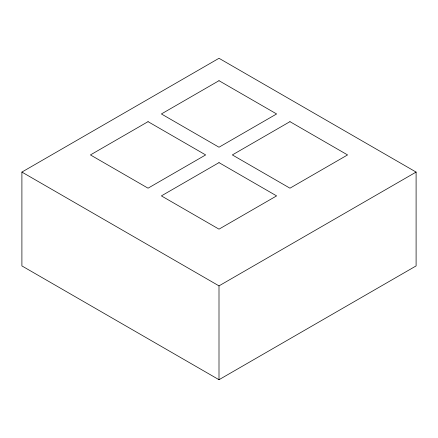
<?xml version="1.0" encoding="UTF-8"?>
<svg xmlns="http://www.w3.org/2000/svg" width="438" height="438" viewBox="0 0 438 438"><rect width="100%" height="100%" fill="white"/><g stroke="black" fill="none" stroke-linecap="round" stroke-linejoin="round"><path stroke-width="0.66" d="M21.9 172.079L219 58.287L416.1 172.079L416.1 265.921L219 379.713L21.9 265.921L21.9 172.079L219 285.877L416.1 172.079M219 285.877L219 379.713M148.044 121.66L90.431 154.926L148.044 188.187L205.657 154.926L148.044 121.66M219 80.696L161.387 113.957L219 147.223L276.613 113.957L219 80.696M219 162.629L161.387 195.89L219 229.151L276.613 195.89L219 162.629M289.956 121.66L232.343 154.926L289.956 188.187L347.569 154.926L289.956 121.66"/></g></svg>
